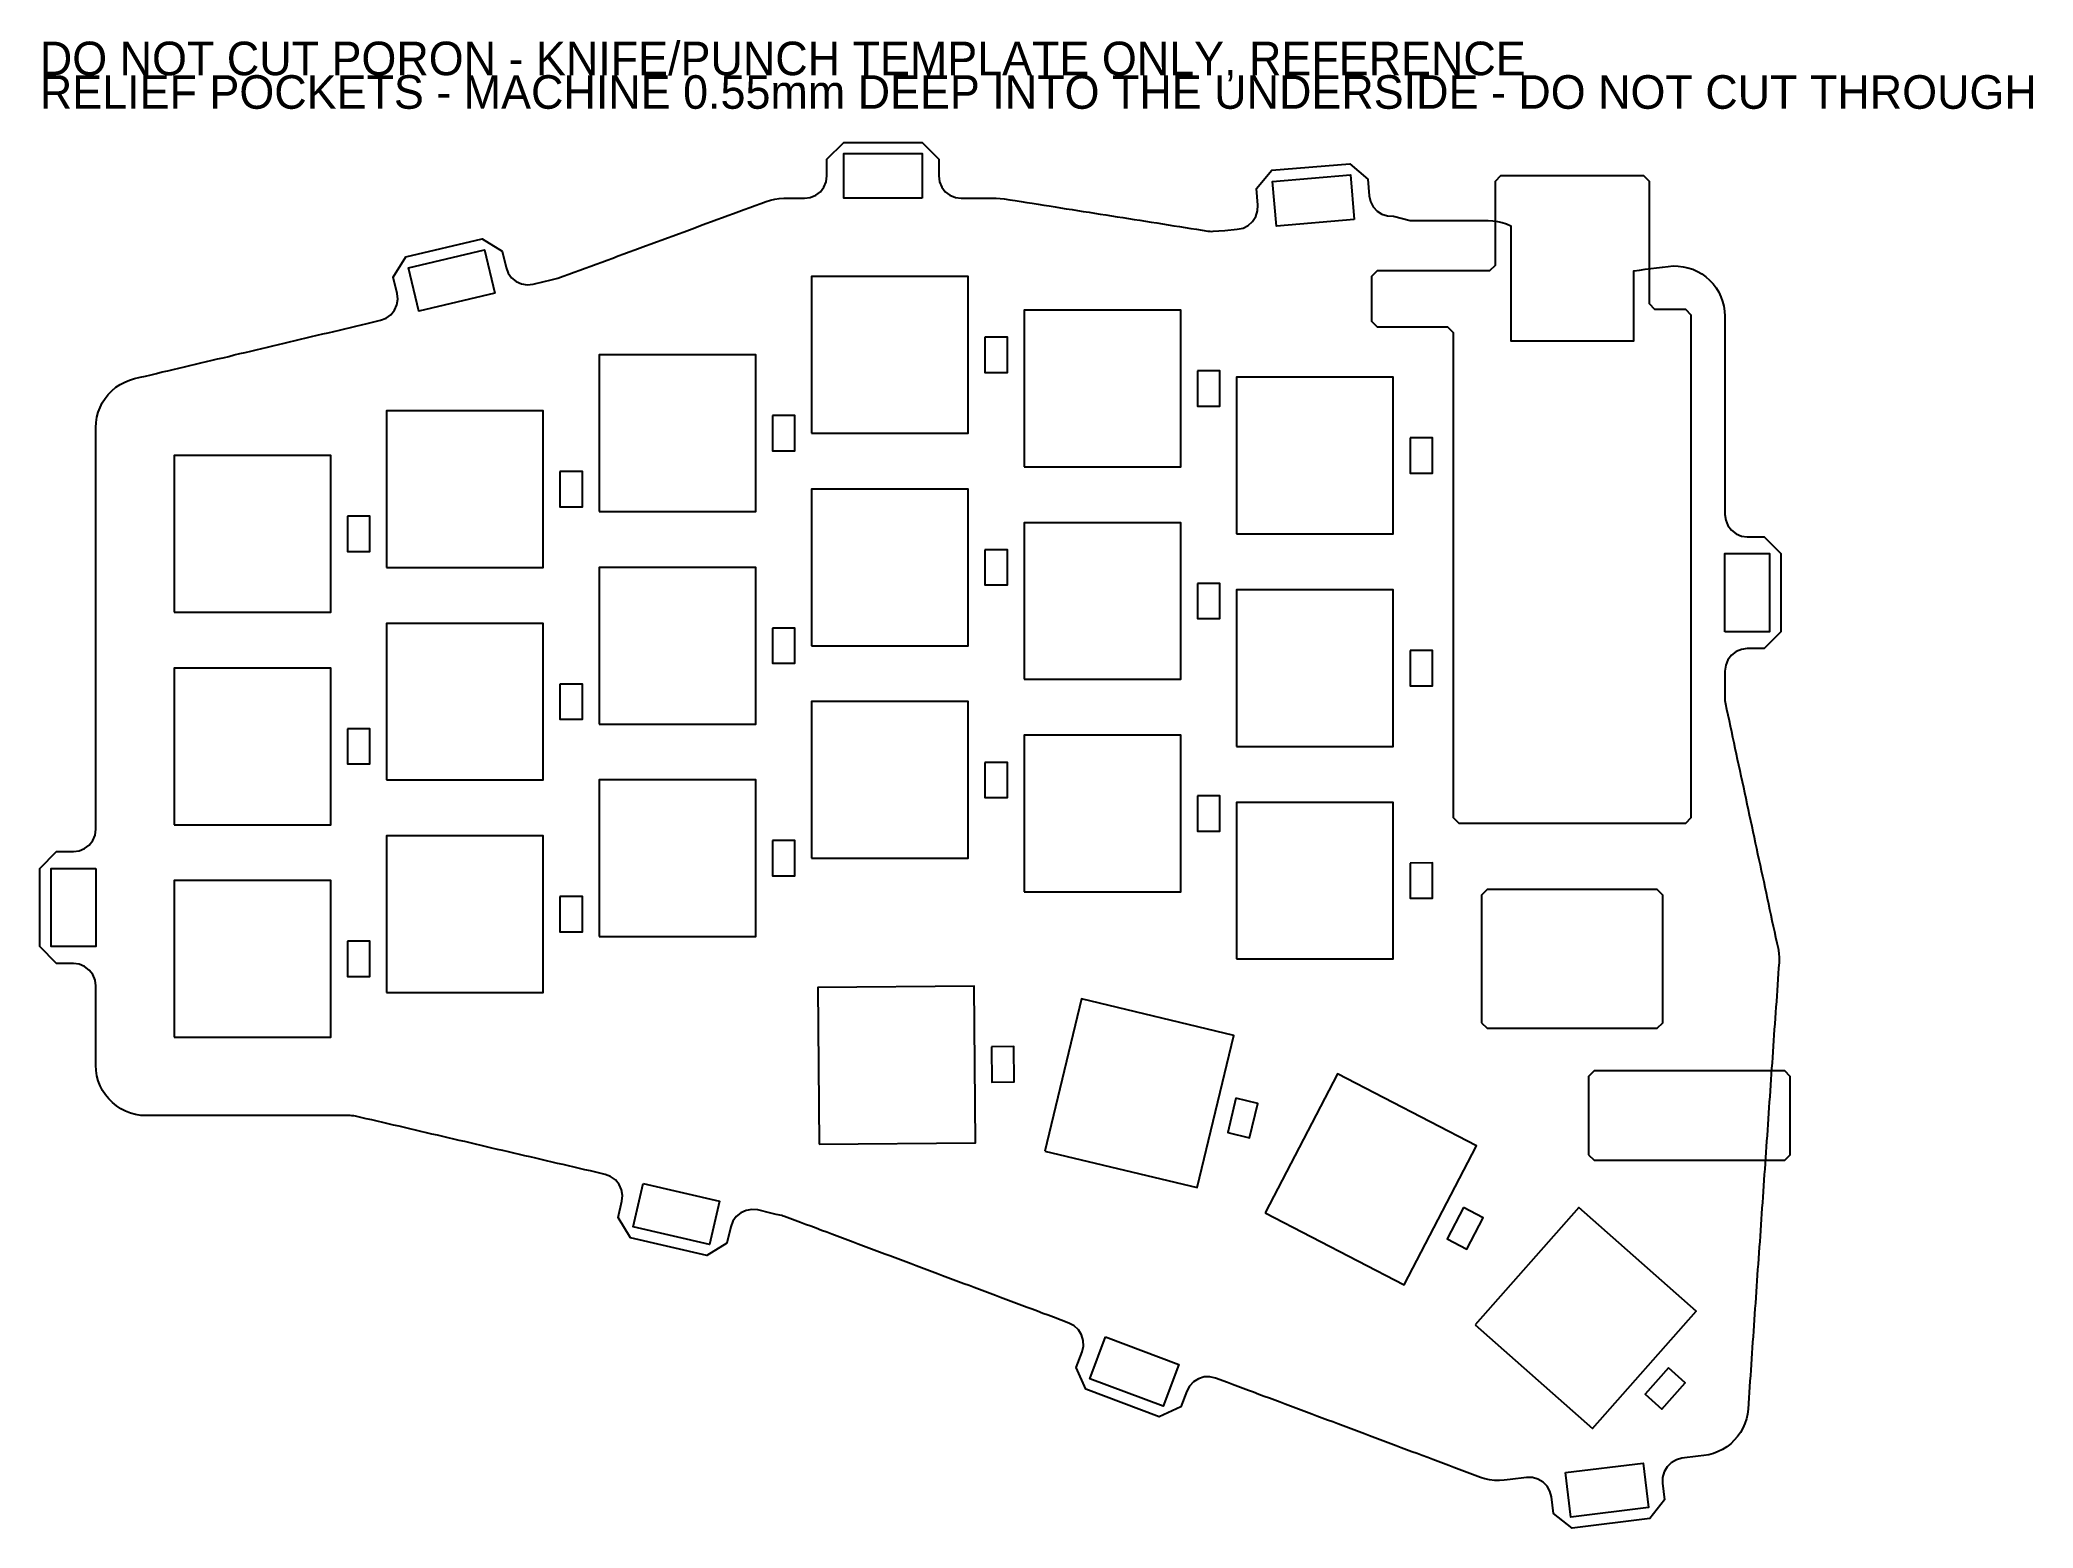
# Model space of a CAD drawing. Header units: millimetres. Extents: x -19 to 159, y -59 to 74.
import ezdxf

# ---------------------------------------------------------------- set-up
doc = ezdxf.new("R2010")
doc.units = ezdxf.units.MM
for name, color, linetype in [('CUTOUT', 7, 'CONTINUOUS'), ('OUTLINE', 3, 'CONTINUOUS'), ('PORON', 2, 'CONTINUOUS'), ('RELIEF', 1, 'CONTINUOUS')]:
    doc.layers.add(name, color=color, linetype=linetype)

msp = doc.modelspace()

# ---------------------------------------------------------------- linework, layer by layer
at = {"layer": 'CUTOUT'}
for points in [[(111.6, 62), (111.1, 61.5), (111.1, 54), (110.6, 53.5), (100.55, 53.5), (100.05, 53), (100.05, 49), (100.55, 48.5), (106.85, 48.5), (107.35, 48), (107.35, 4.65), (107.85, 4.15), (128.15, 4.15), (128.65, 4.65), (128.65, 49.55), (128.15, 50.05), (125.4, 50.05), (124.9, 50.55), (124.9, 61.5), (124.4, 62), (111.6, 62)], [(50, 39), (64, 39), (64, 53), (50, 53), (50, 39)], [(69, 36), (83, 36), (83, 50), (69, 50), (69, 36)], [(31, 32), (45, 32), (45, 46), (31, 46), (31, 32)], [(88, 30), (102, 30), (102, 44), (88, 44), (88, 30)], [(12, 27), (26, 27), (26, 41), (12, 41), (12, 27)], [(-7, 23), (7, 23), (7, 37), (-7, 37), (-7, 23)], [(50, 20), (64, 20), (64, 34), (50, 34), (50, 20)], [(69, 17), (83, 17), (83, 31), (69, 31), (69, 17)], [(31, 13), (45, 13), (45, 27), (31, 27), (31, 13)], [(88, 11), (102, 11), (102, 25), (88, 25), (88, 11)], [(12, 8), (26, 8), (26, 22), (12, 22), (12, 8)], [(-7, 4), (7, 4), (7, 18), (-7, 18), (-7, 4)], [(50, 1), (64, 1), (64, 15), (50, 15), (50, 1)], [(69, -2), (83, -2), (83, 12), (69, 12), (69, -2)], [(31, -6), (45, -6), (45, 8), (31, 8), (31, -6)], [(88, -8), (102, -8), (102, 6), (88, 6), (88, -8)], [(12, -11), (26, -11), (26, 3), (12, 3), (12, -11)], [(-7, -15), (7, -15), (7, -1), (-7, -1), (-7, -15)], [(109.9, -13.7), (110.4, -14.2), (125.6, -14.2), (126.1, -13.7), (126.1, -2.3), (125.6, -1.8), (110.4, -1.8), (109.9, -2.3), (109.9, -13.7)], [(50.66, -24.56), (64.66, -24.44), (64.54, -10.44), (50.54, -10.56), (50.66, -24.56)], [(70.86, -25.17), (84.47, -28.44), (87.74, -14.83), (74.13, -11.56), (70.86, -25.17)], [(90.56, -30.68), (102.98, -37.14), (109.44, -24.72), (97.02, -18.26), (90.56, -30.68)], [(119.45, -25.5), (119.95, -26), (137, -26), (137.5, -25.5), (137.5, -18.5), (137, -18), (119.95, -18), (119.45, -18.5), (119.45, -25.5)], [(109.32, -40.7), (119.8, -49.98), (129.08, -39.5), (118.6, -30.22), (109.32, -40.7)]]:
    msp.add_lwpolyline(points, close=True, dxfattribs=at)
at = {"layer": 'OUTLINE'}
msp.add_lwpolyline([(-14, -17.5), (-14, -17), (-14, -16.5), (-14, -16), (-14, -15.5), (-14, -15), (-14, -14.5), (-14, -14), (-14, -13.5), (-14, -13), (-14, -12.5), (-14, -12), (-14, -11.5), (-14, -10.4), (-14.07, -9.89), (-14.27, -9.4), (-14.59, -8.99), (-15, -8.67), (-15.48, -8.47), (-16, -8.4), (-17.5, -8.4), (-19, -6.9), (-19, 0.1), (-17.5, 1.6), (-16, 1.6), (-15.48, 1.66), (-15, 1.86), (-14.59, 2.18), (-14.27, 2.6), (-14.07, 3.08), (-14, 3.6), (-14, 5), (-14, 5.5), (-14, 6), (-14, 6.5), (-14, 7), (-14, 7.5), (-14, 8), (-14, 8.5), (-14, 9), (-14, 9.5), (-14, 10), (-14, 10.5), (-14, 11), (-14, 11.5), (-14, 12), (-14, 12.5), (-14, 13), (-14, 13.5), (-14, 14), (-14, 14.5), (-14, 15), (-14, 15.5), (-14, 16), (-14, 16.5), (-14, 17), (-14, 17.5), (-14, 18), (-14, 18.5), (-14, 19), (-14, 19.5), (-14, 20), (-14, 20.5), (-14, 21), (-14, 21.5), (-14, 22), (-14, 22.5), (-14, 23), (-14, 23.5), (-14, 24), (-14, 24.5), (-14, 25), (-14, 25.5), (-14, 26), (-14, 26.5), (-14, 27), (-14, 27.5), (-14, 28), (-14, 28.5), (-14, 29), (-14, 29.5), (-14, 30), (-14, 30.5), (-14, 31), (-14, 31.5), (-14, 32), (-14, 32.5), (-14, 33), (-14, 33.5), (-14, 34), (-14, 34.5), (-14, 35), (-14, 35.5), (-14, 36), (-14, 36.5), (-14, 37), (-14, 37.5), (-14, 38), (-14, 38.5), (-14, 39), (-14, 39.5), (-13.98, 39.96), (-13.9, 40.42), (-13.79, 40.87), (-13.62, 41.3), (-13.42, 41.72), (-13.17, 42.11), (-12.88, 42.47), (-12.56, 42.8), (-12.2, 43.1), (-11.82, 43.36), (-11.41, 43.57), (-10.98, 43.75), (-10.54, 43.88), (-10.04, 44), (-9.55, 44.11), (-9.05, 44.23), (-8.56, 44.35), (-8.06, 44.47), (-7.57, 44.58), (-7.07, 44.7), (-6.58, 44.82), (-6.08, 44.93), (-5.59, 45.05), (-5.09, 45.17), (-4.6, 45.29), (-4.1, 45.4), (-3.61, 45.52), (-3.11, 45.64), (-2.62, 45.75), (-2.12, 45.87), (-1.63, 45.99), (-1.13, 46.11), (-0.64, 46.22), (-0.14, 46.34), (0.35, 46.46), (0.85, 46.58), (1.34, 46.69), (1.84, 46.81), (2.33, 46.93), (2.83, 47.04), (3.32, 47.16), (3.82, 47.28), (4.31, 47.4), (4.81, 47.51), (5.3, 47.63), (5.8, 47.75), (6.29, 47.87), (6.79, 47.98), (7.28, 48.1), (7.78, 48.22), (8.27, 48.33), (8.77, 48.45), (9.26, 48.57), (9.76, 48.69), (10.25, 48.8), (11.46, 49.09), (11.95, 49.28), (12.37, 49.58), (12.7, 49.99), (12.92, 50.46), (13, 50.98), (12.95, 51.5), (12.6, 52.96), (13.72, 54.76), (20.53, 56.37), (22.33, 55.26), (22.68, 53.8), (22.86, 53.31), (23.17, 52.89), (23.57, 52.56), (24.05, 52.35), (24.57, 52.26), (25.09, 52.32), (26.09, 52.55), (26.59, 52.67), (27.08, 52.79), (27.2, 52.82), (27.31, 52.86), (27.8, 53.04), (28.29, 53.22), (28.78, 53.4), (29.27, 53.58), (29.76, 53.76), (30.25, 53.94), (30.74, 54.12), (31.23, 54.3), (31.72, 54.48), (32.22, 54.66), (32.71, 54.85), (33.2, 55.03), (33.69, 55.21), (34.18, 55.39), (34.67, 55.57), (35.16, 55.75), (35.65, 55.93), (36.14, 56.11), (36.63, 56.29), (37.12, 56.47), (37.61, 56.65), (38.1, 56.83), (38.59, 57.01), (39.08, 57.19), (39.57, 57.37), (40.06, 57.56), (40.55, 57.74), (41.04, 57.92), (41.53, 58.1), (42.02, 58.28), (42.51, 58.46), (43, 58.64), (43.49, 58.82), (43.98, 59), (44.47, 59.18), (44.96, 59.36), (45.45, 59.54), (45.94, 59.72), (46.32, 59.84), (46.71, 59.93), (47.1, 59.98), (47.5, 60), (48, 60), (49.37, 60), (49.88, 60.07), (50.37, 60.27), (50.78, 60.59), (51.1, 61), (51.3, 61.48), (51.37, 62), (51.37, 63.5), (52.87, 65), (59.87, 65), (61.37, 63.5), (61.37, 62), (61.43, 61.48), (61.63, 61), (61.95, 60.59), (62.37, 60.27), (62.85, 60.07), (63.37, 60), (64.5, 60), (65, 60), (65.5, 60), (66, 60), (66.5, 60), (66.85, 59.99), (67.2, 59.95), (67.71, 59.87), (68.21, 59.79), (68.72, 59.71), (69.23, 59.63), (69.73, 59.55), (70.24, 59.47), (70.75, 59.39), (71.25, 59.31), (71.76, 59.23), (72.26, 59.15), (72.77, 59.07), (73.28, 58.99), (73.78, 58.91), (74.29, 58.83), (74.8, 58.75), (75.3, 58.67), (75.81, 58.59), (76.31, 58.51), (76.82, 58.43), (77.33, 58.35), (77.83, 58.27), (78.34, 58.19), (78.85, 58.11), (79.35, 58.03), (79.86, 57.95), (80.37, 57.87), (80.87, 57.79), (81.38, 57.71), (81.88, 57.63), (82.39, 57.55), (82.9, 57.47), (83.4, 57.39), (83.91, 57.31), (84.42, 57.23), (84.92, 57.15), (85.43, 57.07), (85.59, 57.05), (85.75, 57.04), (85.91, 57.05), (86.42, 57.09), (86.93, 57.13), (88.06, 57.23), (88.57, 57.34), (89.03, 57.58), (89.42, 57.93), (89.7, 58.37), (89.86, 58.87), (89.89, 59.39), (89.76, 60.88), (91.13, 62.5), (98.11, 63.08), (99.73, 61.71), (99.85, 60.22), (99.96, 59.71), (100.2, 59.24), (100.55, 58.86), (100.99, 58.57), (101.49, 58.42), (102.01, 58.39), (103.5, 58), (104, 58), (104.5, 58), (105, 58), (105.5, 58), (106, 58), (106.5, 58), (107, 58), (107.5, 58), (108, 58), (108.5, 58), (109, 58), (109.5, 58), (110, 58), (110.5, 58), (110.91, 57.98), (111.32, 57.92), (111.73, 57.83), (112.12, 57.7), (112.5, 57.53), (112.5, 57.02), (112.5, 56.5), (112.5, 55.99), (112.5, 55.47), (112.5, 54.96), (112.5, 54.45), (112.5, 53.93), (112.5, 53.42), (112.5, 52.9), (112.5, 52.39), (112.5, 51.88), (112.5, 51.36), (112.5, 50.85), (112.5, 50.33), (112.5, 49.82), (112.5, 49.31), (112.5, 48.79), (112.5, 48.28), (112.5, 47.76), (112.5, 47.25), (113, 47.25), (113.5, 47.25), (114, 47.25), (114.5, 47.25), (115, 47.25), (115.5, 47.25), (116, 47.25), (116.5, 47.25), (117, 47.25), (117.5, 47.25), (118, 47.25), (118.5, 47.25), (119, 47.25), (119.5, 47.25), (120, 47.25), (120.5, 47.25), (121, 47.25), (121.5, 47.25), (122, 47.25), (122.5, 47.25), (123, 47.25), (123.5, 47.25), (123.5, 47.77), (123.5, 48.29), (123.5, 48.82), (123.5, 49.34), (123.5, 49.86), (123.5, 50.38), (123.5, 50.9), (123.5, 51.43), (123.5, 51.95), (123.5, 52.47), (123.5, 52.99), (123.5, 53.51), (124.01, 53.58), (124.52, 53.65), (125.03, 53.71), (125.55, 53.78), (126.06, 53.85), (126.57, 53.91), (127.02, 53.95), (127.47, 53.94), (127.91, 53.88), (128.35, 53.79), (128.78, 53.65), (129.19, 53.46), (129.58, 53.24), (129.95, 52.98), (130.28, 52.68), (130.59, 52.35), (130.86, 51.99), (131.1, 51.61), (131.29, 51.2), (131.45, 50.78), (131.56, 50.34), (131.63, 49.9), (131.65, 49.45), (131.65, 48.95), (131.65, 48.44), (131.65, 47.94), (131.65, 47.44), (131.65, 46.93), (131.65, 46.43), (131.65, 45.93), (131.65, 45.43), (131.65, 44.92), (131.65, 44.42), (131.65, 43.92), (131.65, 43.41), (131.65, 42.91), (131.65, 42.41), (131.65, 41.9), (131.65, 41.4), (131.65, 40.9), (131.65, 40.39), (131.65, 39.89), (131.65, 39.39), (131.65, 38.89), (131.65, 38.38), (131.65, 37.88), (131.65, 37.38), (131.65, 36.87), (131.65, 36.37), (131.65, 35.87), (131.65, 35.36), (131.65, 34.86), (131.65, 34.36), (131.65, 33.85), (131.65, 33.35), (131.65, 32.85), (131.65, 31.74), (131.72, 31.22), (131.92, 30.74), (132.24, 30.32), (132.65, 30), (133.13, 29.8), (133.65, 29.74), (135.15, 29.74), (136.65, 28.24), (136.65, 21.24), (135.15, 19.74), (133.65, 19.74), (133.13, 19.67), (132.65, 19.47), (132.24, 19.15), (131.92, 18.74), (131.72, 18.25), (131.65, 17.74), (131.65, 16.25), (131.65, 15.74), (131.65, 15.24), (131.66, 15.1), (131.67, 14.96), (131.69, 14.82), (131.8, 14.32), (131.91, 13.83), (132.02, 13.33), (132.12, 12.83), (132.23, 12.34), (132.34, 11.84), (132.44, 11.34), (132.55, 10.84), (132.66, 10.35), (132.76, 9.85), (132.87, 9.35), (132.98, 8.86), (133.08, 8.36), (133.19, 7.86), (133.3, 7.36), (133.41, 6.87), (133.51, 6.37), (133.62, 5.87), (133.73, 5.37), (133.83, 4.88), (133.94, 4.38), (134.05, 3.88), (134.15, 3.39), (134.26, 2.89), (134.37, 2.39), (134.47, 1.89), (134.58, 1.4), (134.69, 0.9), (134.8, 0.4), (134.9, -0.09), (135.01, -0.59), (135.12, -1.09), (135.22, -1.59), (135.33, -2.08), (135.44, -2.58), (135.54, -3.08), (135.65, -3.57), (135.76, -4.07), (135.86, -4.57), (135.97, -5.07), (136.08, -5.56), (136.19, -6.06), (136.29, -6.56), (136.4, -7.05), (136.47, -7.47), (136.5, -7.89), (136.49, -8.31), (136.45, -8.81), (136.42, -9.31), (136.39, -9.81), (136.35, -10.31), (136.32, -10.81), (136.28, -11.31), (136.25, -11.81), (136.21, -12.31), (136.18, -12.8), (136.14, -13.3), (136.11, -13.8), (136.07, -14.3), (136.04, -14.8), (136, -15.3), (135.97, -15.8), (135.93, -16.3), (135.9, -16.8), (135.87, -17.3), (135.83, -17.8), (135.8, -18.29), (135.76, -18.79), (135.73, -19.29), (135.69, -19.79), (135.66, -20.29), (135.62, -20.79), (135.59, -21.29), (135.55, -21.79), (135.52, -22.29), (135.48, -22.79), (135.45, -23.29), (135.42, -23.79), (135.38, -24.28), (135.35, -24.78), (135.31, -25.28), (135.28, -25.78), (135.24, -26.28), (135.21, -26.78), (135.17, -27.28), (135.14, -27.78), (135.1, -28.28), (135.07, -28.78), (135.03, -29.28), (135, -29.77), (134.96, -30.27), (134.93, -30.77), (134.9, -31.27), (134.86, -31.77), (134.83, -32.27), (134.79, -32.77), (134.76, -33.27), (134.72, -33.77), (134.69, -34.27), (134.65, -34.77), (134.62, -35.27), (134.58, -35.76), (134.55, -36.26), (134.51, -36.76), (134.48, -37.26), (134.45, -37.76), (134.41, -38.26), (134.38, -38.76), (134.34, -39.26), (134.31, -39.76), (134.27, -40.26), (134.24, -40.76), (134.2, -41.26), (134.17, -41.75), (134.13, -42.25), (134.1, -42.75), (134.06, -43.25), (134.03, -43.75), (134, -44.25), (133.96, -44.75), (133.93, -45.25), (133.89, -45.75), (133.86, -46.25), (133.82, -46.75), (133.79, -47.24), (133.75, -47.74), (133.72, -48.24), (133.66, -48.68), (133.57, -49.12), (133.43, -49.54), (133.25, -49.94), (133.04, -50.33), (132.78, -50.69), (132.49, -51.03), (132.17, -51.33), (131.82, -51.61), (131.45, -51.84), (131.06, -52.04), (130.64, -52.2), (130.22, -52.32), (129.78, -52.4), (129.25, -52.46), (127.81, -52.64), (127.31, -52.77), (126.85, -53.03), (126.48, -53.39), (126.21, -53.84), (126.07, -54.35), (126.07, -54.87), (126.25, -56.36), (124.95, -58.03), (118, -58.88), (116.33, -57.58), (116.14, -56.09), (116.01, -55.58), (115.76, -55.13), (115.39, -54.76), (114.94, -54.49), (114.44, -54.35), (113.92, -54.35), (112.44, -54.53), (111.92, -54.59), (111.49, -54.63), (111.05, -54.62), (110.62, -54.57), (110.2, -54.47), (109.79, -54.34), (109.32, -54.17), (108.85, -53.99), (108.38, -53.81), (107.9, -53.64), (107.43, -53.46), (106.96, -53.28), (106.49, -53.11), (106.02, -52.93), (105.55, -52.75), (105.08, -52.58), (104.6, -52.4), (104.13, -52.22), (103.66, -52.05), (103.19, -51.87), (102.72, -51.69), (102.25, -51.51), (101.78, -51.34), (101.31, -51.16), (100.83, -50.98), (100.36, -50.81), (99.89, -50.63), (99.42, -50.45), (98.95, -50.28), (98.48, -50.1), (98.01, -49.92), (97.53, -49.75), (97.06, -49.57), (96.59, -49.39), (96.12, -49.22), (95.65, -49.04), (95.18, -48.86), (94.71, -48.69), (94.24, -48.51), (93.76, -48.33), (93.29, -48.16), (92.82, -47.98), (92.35, -47.8), (91.88, -47.63), (91.41, -47.45), (90.94, -47.27), (90.46, -47.1), (89.99, -46.92), (89.52, -46.74), (89.05, -46.57), (88.58, -46.39), (88.11, -46.21), (87.64, -46.04), (87.17, -45.86), (86.12, -45.47), (85.61, -45.35), (85.09, -45.37), (84.59, -45.52), (84.14, -45.8), (83.79, -46.18), (83.54, -46.64), (83.02, -48.04), (81.08, -48.92), (74.53, -46.46), (73.65, -44.53), (74.18, -43.13), (74.3, -42.62), (74.28, -42.1), (74.13, -41.6), (73.85, -41.16), (73.47, -40.8), (73.01, -40.55), (71.61, -40.03), (71.14, -39.85), (70.67, -39.68), (70.2, -39.5), (69.73, -39.32), (69.26, -39.15), (68.78, -38.97), (68.31, -38.79), (67.84, -38.62), (67.37, -38.44), (66.9, -38.26), (66.43, -38.09), (65.96, -37.91), (65.49, -37.73), (65.01, -37.56), (64.54, -37.38), (64.07, -37.2), (63.6, -37.03), (63.13, -36.85), (62.66, -36.67), (62.19, -36.5), (61.71, -36.32), (61.24, -36.14), (60.77, -35.97), (60.3, -35.79), (59.83, -35.61), (59.36, -35.44), (58.89, -35.26), (58.42, -35.08), (57.94, -34.91), (57.47, -34.73), (57, -34.55), (56.53, -34.38), (56.06, -34.2), (55.59, -34.02), (55.12, -33.85), (54.64, -33.67), (54.17, -33.49), (53.7, -33.32), (53.23, -33.14), (52.76, -32.96), (52.29, -32.79), (51.82, -32.61), (51.35, -32.43), (50.87, -32.26), (50.4, -32.08), (49.93, -31.9), (49.46, -31.73), (48.99, -31.55), (48.52, -31.37), (48.05, -31.2), (47.58, -31.02), (47.45, -30.98), (47.33, -30.94), (46.84, -30.83), (46.35, -30.72), (45.18, -30.44), (44.66, -30.39), (44.14, -30.48), (43.67, -30.69), (43.26, -31.02), (42.96, -31.45), (42.77, -31.94), (42.43, -33.4), (40.63, -34.52), (33.81, -32.93), (32.69, -31.12), (33.04, -29.66), (33.09, -29.14), (33, -28.63), (32.79, -28.15), (32.45, -27.75), (32.03, -27.45), (31.54, -27.26), (30.22, -26.95), (29.73, -26.84), (29.24, -26.73), (28.76, -26.61), (28.27, -26.5), (27.78, -26.38), (27.29, -26.27), (26.8, -26.16), (26.31, -26.04), (25.82, -25.93), (25.33, -25.81), (24.85, -25.7), (24.36, -25.59), (23.87, -25.47), (23.38, -25.36), (22.89, -25.24), (22.4, -25.13), (21.91, -25.02), (21.42, -24.9), (20.94, -24.79), (20.45, -24.67), (19.96, -24.56), (19.47, -24.45), (18.98, -24.33), (18.49, -24.22), (18, -24.1), (17.51, -23.99), (17.03, -23.88), (16.54, -23.76), (16.05, -23.65), (15.56, -23.53), (15.07, -23.42), (14.58, -23.31), (14.09, -23.19), (13.6, -23.08), (13.12, -22.96), (12.63, -22.85), (12.14, -22.74), (11.65, -22.62), (11.16, -22.51), (10.67, -22.39), (10.18, -22.28), (9.69, -22.17), (9.21, -22.05), (9.06, -22.02), (8.9, -22.01), (8.75, -22), (8.25, -22), (7.74, -22), (7.23, -22), (6.72, -22), (6.22, -22), (5.71, -22), (5.2, -22), (4.7, -22), (4.19, -22), (3.68, -22), (3.17, -22), (2.67, -22), (2.16, -22), (1.65, -22), (1.15, -22), (0.64, -22), (0.13, -22), (-0.37, -22), (-0.88, -22), (-1.39, -22), (-1.9, -22), (-2.4, -22), (-2.91, -22), (-3.42, -22), (-3.92, -22), (-4.43, -22), (-4.94, -22), (-5.44, -22), (-5.95, -22), (-6.46, -22), (-6.97, -22), (-7.47, -22), (-7.98, -22), (-8.49, -22), (-8.99, -22), (-9.5, -22), (-9.97, -21.98), (-10.44, -21.9), (-10.89, -21.78), (-11.33, -21.61), (-11.75, -21.4), (-12.14, -21.14), (-12.51, -20.84), (-12.84, -20.51), (-13.14, -20.14), (-13.4, -19.75), (-13.61, -19.33), (-13.78, -18.89), (-13.9, -18.44), (-13.97, -17.97), (-14, -17.5)], close=True, dxfattribs=at)
at = {"layer": 'PORON'}
for points in [[(59.87, 60), (52.87, 60), (52.87, 64), (59.87, 64), (59.87, 60)], [(98.52, 58.1), (91.55, 57.52), (91.21, 61.51), (98.19, 62.09), (98.52, 58.1)], [(21.68, 51.51), (14.87, 49.9), (13.95, 53.79), (20.76, 55.4), (21.68, 51.51)], [(131.65, 21.24), (131.65, 28.24), (135.65, 28.24), (135.65, 21.24), (131.65, 21.24)], [(-14, 0.1), (-14, -6.9), (-18, -6.9), (-18, 0.1), (-14, 0.1)], [(34.95, -28.06), (41.77, -29.65), (40.86, -33.54), (34.04, -31.95), (34.95, -28.06)], [(76.28, -41.78), (82.84, -44.24), (81.44, -47.98), (74.88, -45.53), (76.28, -41.78)], [(117.39, -53.92), (124.34, -53.07), (124.83, -57.04), (117.88, -57.89), (117.39, -53.92)]]:
    msp.add_lwpolyline(points, close=True, dxfattribs=at)
at = {"layer": 'RELIEF'}
for points in [[(65.5, 47.58), (65.5, 44.42), (67.5, 44.42), (67.5, 47.58), (65.5, 47.58)], [(84.5, 44.58), (84.5, 41.42), (86.5, 41.42), (86.5, 44.58), (84.5, 44.58)], [(46.5, 40.58), (46.5, 37.42), (48.5, 37.42), (48.5, 40.58), (46.5, 40.58)], [(103.5, 38.58), (103.5, 35.42), (105.5, 35.42), (105.5, 38.58), (103.5, 38.58)], [(27.5, 35.58), (27.5, 32.42), (29.5, 32.42), (29.5, 35.58), (27.5, 35.58)], [(8.5, 31.57), (8.5, 28.43), (10.5, 28.43), (10.5, 31.57), (8.5, 31.57)], [(65.5, 28.57), (65.5, 25.43), (67.5, 25.43), (67.5, 28.57), (65.5, 28.57)], [(84.5, 25.57), (84.5, 22.43), (86.5, 22.43), (86.5, 25.57), (84.5, 25.57)], [(46.5, 21.57), (46.5, 18.43), (48.5, 18.43), (48.5, 21.57), (46.5, 21.57)], [(103.5, 19.57), (103.5, 16.43), (105.5, 16.43), (105.5, 19.57), (103.5, 19.57)], [(27.5, 16.57), (27.5, 13.43), (29.5, 13.43), (29.5, 16.57), (27.5, 16.57)], [(8.5, 12.57), (8.5, 9.43), (10.5, 9.43), (10.5, 12.57), (8.5, 12.57)], [(65.5, 9.57), (65.5, 6.42), (67.5, 6.42), (67.5, 9.57), (65.5, 9.57)], [(84.5, 6.58), (84.5, 3.42), (86.5, 3.42), (86.5, 6.58), (84.5, 6.58)], [(46.5, 2.58), (46.5, -0.58), (48.5, -0.57), (48.5, 2.58), (46.5, 2.58)], [(103.5, 0.57), (103.5, -2.58), (105.5, -2.58), (105.5, 0.58), (103.5, 0.57)], [(27.5, -2.42), (27.5, -5.58), (29.5, -5.58), (29.5, -2.42), (27.5, -2.42)], [(8.5, -6.42), (8.5, -9.57), (10.5, -9.57), (10.5, -6.42), (8.5, -6.42)], [(66.09, -15.85), (66.11, -19), (68.11, -18.98), (68.09, -15.83), (66.09, -15.85)], [(87.93, -20.45), (87.2, -23.52), (89.14, -23.98), (89.88, -20.92), (87.93, -20.45)], [(108.27, -30.23), (106.81, -33.02), (108.59, -33.95), (110.04, -31.15), (108.27, -30.23)], [(126.61, -44.55), (124.52, -46.91), (126.02, -48.24), (128.11, -45.88), (126.61, -44.55)]]:
    msp.add_lwpolyline(points, close=True, dxfattribs=at)

# ---------------------------------------------------------------- texts
at = {"layer": 'PORON'}
msp.add_text('DO NOT CUT PORON - KNIFE/PUNCH TEMPLATE ONLY, REFERENCE', height=3, dxfattribs=at).set_placement((-19, 71))
at = {"layer": 'RELIEF'}
msp.add_text('RELIEF POCKETS - MACHINE 0.55mm DEEP INTO THE UNDERSIDE - DO NOT CUT THROUGH', height=3, dxfattribs=at).set_placement((-19, 68))

doc.saveas('drawing.dxf')
